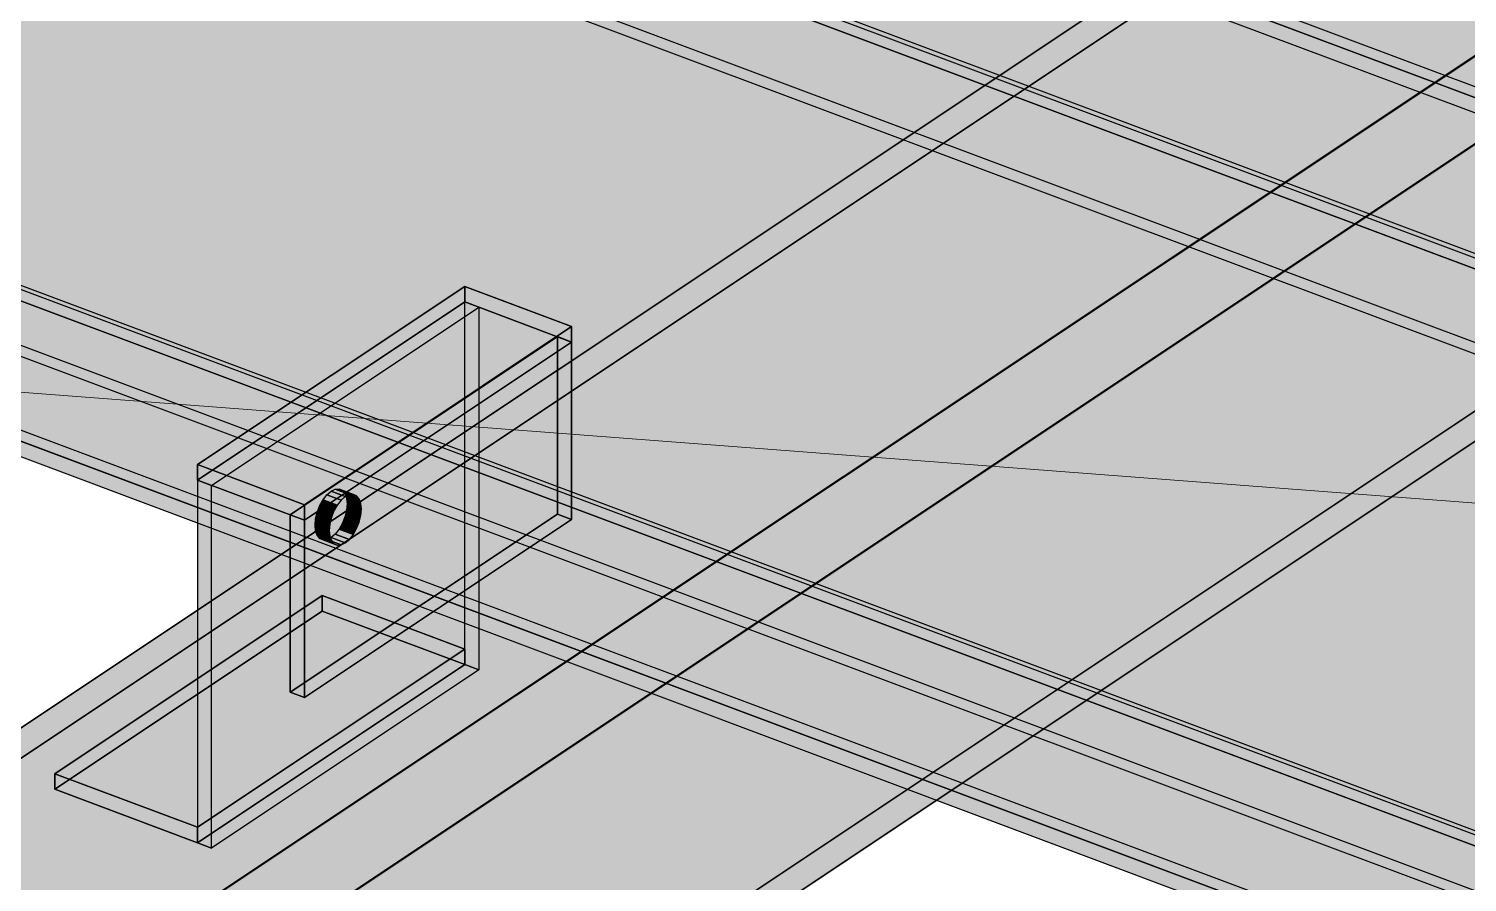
# Model space of a CAD drawing. Header units: millimetres. Extents: x 50 to 612415, y 2 to 4150.
# Drawn here: x 506663.6 to 506879.4, y 2959.5 to 3087.6 of the extents above; entities that cross this region are included whole.
import ezdxf

# ---------------------------------------------------------------- set-up
doc = ezdxf.new("R2010")
doc.units = ezdxf.units.MM
for name, color, linetype, lineweight in [('DIM', 7, 'Continuous', 13), ('HATCH', 8, 'Continuous', 9), ('OUTLINE', 7, 'Continuous', 25)]:
    doc.layers.add(name, color=color, linetype=linetype, lineweight=lineweight)

msp = doc.modelspace()

# ---------------------------------------------------------------- hatches: boundary and pattern name
at = {"layer": 'HATCH', "true_color": 0x617c87}
for points in [[(506155.161, 3349.271), (508203.162, 2581.27), (508180.708, 2566.301), (506132.707, 3334.302)], [(506156.764, 3350.34), (508204.765, 2582.34), (508203.162, 2581.27), (506155.161, 3349.271)], [(508203.162, 2578.955), (506155.161, 3346.956), (506132.707, 3331.987), (508180.708, 2563.986)], [(506134.311, 3333.056), (508182.312, 2565.055), (508180.708, 2563.986), (506132.707, 3331.987)], [(508196.656, 2546.944), (506119.966, 3325.703), (506118.362, 3324.634), (508195.052, 2545.875)], [(506234.497, 3209.559), (508123.825, 2501.062), (508101.371, 2486.092), (506212.044, 3194.59)], [(506213.647, 3208.392), (508102.975, 2499.894), (508101.371, 2498.825), (506212.044, 3207.322)], [(508125.429, 2499.816), (506236.101, 3208.314), (506234.497, 3207.244), (508123.825, 2498.747)], [(508123.825, 2498.747), (506234.497, 3207.244), (506212.044, 3192.275), (508101.371, 2483.778)], [(508102.975, 2487.162), (506213.647, 3195.659), (506212.044, 3194.59), (508101.371, 2486.092)]]:
    msp.add_hatch(color=145, dxfattribs=at).paths.add_polyline_path(points)
at = {"layer": 'HATCH', "true_color": 0x5b747f}
for points in [[(508203.162, 2581.27), (506155.161, 3349.271), (506155.161, 3336.539)], [(506155.161, 3346.956), (506155.161, 3349.271), (508203.162, 2581.27)], [(506156.764, 3337.608), (506156.764, 3350.34), (508204.765, 2582.34)], [(508203.162, 2578.955), (506155.161, 3346.956), (508203.162, 2581.27)], [(506155.161, 3336.539), (506142.736, 3328.062), (507168.469, 2925.296)], [(507170.073, 2926.365), (506144.34, 3329.131), (506156.764, 3337.608)], [(506155.161, 3336.539), (507168.469, 2925.296), (507168.833, 2928.155)], [(506155.161, 3336.539), (507168.833, 2928.155), (507169.901, 2930.546)], [(506155.161, 3336.539), (507169.901, 2930.546), (507171.601, 2932.306)], [(506155.161, 3336.539), (507171.601, 2932.306), (507173.815, 2933.315)], [(506155.161, 3336.539), (507173.815, 2933.315), (507176.394, 2933.505)], [(506155.161, 3336.539), (507176.394, 2933.505), (507179.161, 2932.861)], [(508203.162, 2581.27), (506155.161, 3336.539), (507179.161, 2932.861)], [(507170.437, 2929.225), (507170.073, 2926.365), (506156.764, 3337.608)], [(507171.505, 2931.616), (507170.437, 2929.225), (506156.764, 3337.608)], [(507173.204, 2933.376), (507171.505, 2931.616), (506156.764, 3337.608)], [(507175.419, 2934.385), (507173.204, 2933.376), (506156.764, 3337.608)], [(507177.998, 2934.574), (507175.419, 2934.385), (506156.764, 3337.608)], [(507180.765, 2933.931), (507177.998, 2934.574), (506156.764, 3337.608)], [(507180.765, 2933.931), (506156.764, 3337.608), (508204.765, 2582.34)], [(508180.708, 2566.301), (506132.707, 3334.302), (506132.707, 3331.987)], [(508180.708, 2557.041), (506132.707, 3331.987), (506132.707, 3325.042)], [(508180.708, 2557.041), (508180.708, 2563.986), (506132.707, 3331.987)], [(508180.708, 2566.301), (506132.707, 3331.987), (508180.708, 2563.986)], [(506134.311, 3326.111), (506134.311, 3333.056), (508182.312, 2558.111)], [(506134.311, 3333.056), (508182.312, 2565.055), (508182.312, 2558.111)], [(506966.919, 2998.265), (506539.228, 3158.65), (506144.34, 3329.131)], [(506966.919, 2998.265), (506144.34, 3329.131), (507173.204, 2917.006)], [(506144.34, 3329.131), (507171.505, 2920.041), (507173.204, 2917.006)], [(506144.34, 3329.131), (507170.437, 2923.233), (507171.505, 2920.041)], [(506144.34, 3329.131), (507170.073, 2926.365), (507170.437, 2923.233)], [(506142.736, 3328.062), (506537.624, 3157.58), (506965.315, 2997.196)], [(507171.601, 2915.937), (506142.736, 3328.062), (506965.315, 2997.196)], [(507171.601, 2915.937), (507169.901, 2918.972), (506142.736, 3328.062)], [(507169.901, 2918.972), (507168.833, 2922.164), (506142.736, 3328.062)], [(507168.833, 2922.164), (507168.469, 2925.296), (506142.736, 3328.062)], [(508196.656, 2546.944), (506119.966, 3325.703), (506134.311, 3322.639)], [(508180.708, 2557.041), (506132.707, 3325.042), (506132.707, 3321.569)], [(506134.311, 3322.639), (506134.311, 3326.111), (508182.312, 2558.111)], [(506132.707, 3321.569), (506118.362, 3324.634), (508195.052, 2545.875)], [(508182.312, 2558.111), (508182.312, 2554.638), (506134.311, 3322.639)], [(508182.312, 2554.638), (508196.656, 2546.944), (506134.311, 3322.639)], [(506132.707, 3321.569), (508180.708, 2553.569), (508180.708, 2557.041)], [(506132.707, 3321.569), (508195.052, 2545.875), (508180.708, 2553.569)], [(506234.497, 3225.764), (506234.497, 3207.244), (508123.825, 2498.747)], [(506537.624, 3122.162), (506234.497, 3225.764), (508123.825, 2517.266)], [(506234.497, 3225.764), (508123.825, 2498.747), (508123.825, 2517.266)], [(508125.429, 2499.816), (506236.101, 3208.314), (506236.101, 3226.833)], [(508125.429, 2518.336), (506236.101, 3226.833), (506539.228, 3123.231)], [(508125.429, 2518.336), (508125.429, 2499.816), (506236.101, 3226.833)], [(506213.647, 3208.392), (508102.975, 2499.894), (506213.647, 3196.933)], [(506234.497, 3207.244), (506234.497, 3209.559), (508123.825, 2501.062)], [(506212.044, 3195.863), (508101.371, 2498.825), (506212.044, 3207.322)], [(508123.825, 2498.747), (506234.497, 3207.244), (508123.825, 2501.062)], [(506212.044, 3195.863), (506212.044, 3194.59), (508101.371, 2486.092)], [(506212.044, 3195.863), (508101.371, 2486.092), (508101.371, 2487.366)], [(506212.044, 3195.863), (508101.371, 2487.366), (508101.371, 2498.825)], [(508102.975, 2487.162), (506213.647, 3195.659), (506213.647, 3196.933)], [(508102.975, 2488.435), (508102.975, 2487.162), (506213.647, 3196.933)], [(508102.975, 2499.894), (508102.975, 2488.435), (506213.647, 3196.933)], [(508101.371, 2486.092), (506212.044, 3194.59), (506212.044, 3192.275)], [(508101.371, 2486.092), (506212.044, 3192.275), (508101.371, 2483.778)], [(506966.919, 2998.265), (506540.141, 3158.177), (506539.228, 3158.65)], [(506537.624, 3157.58), (506538.537, 3157.108), (506965.315, 2997.196)], [(506538.537, 3157.108), (506539.388, 3156.407), (506965.315, 2997.196)], [(506539.388, 3156.407), (506540.119, 3155.526), (506965.315, 2997.196)], [(506966.919, 2998.265), (506540.992, 3157.476), (506540.141, 3158.177)], [(506966.919, 2998.265), (506541.723, 3156.595), (506540.992, 3157.476)], [(506966.919, 2998.265), (506542.283, 3155.594), (506541.723, 3156.595)], [(506540.119, 3155.526), (506540.68, 3154.525), (506965.315, 2997.196)], [(506540.68, 3154.525), (506541.032, 3153.471), (506965.315, 2997.196)], [(506966.919, 2998.265), (506542.636, 3154.541), (506542.283, 3155.594)], [(506963.391, 2995.769), (506542.756, 3153.507), (506542.636, 3154.541)], [(506963.511, 2996.712), (506963.391, 2995.769), (506542.636, 3154.541)], [(506963.863, 2997.501), (506963.511, 2996.712), (506542.636, 3154.541)], [(506964.424, 2998.082), (506963.863, 2997.501), (506542.636, 3154.541)], [(506965.155, 2998.415), (506964.424, 2998.082), (506542.636, 3154.541)], [(506966.006, 2998.478), (506965.155, 2998.415), (506542.636, 3154.541)], [(506966.919, 2998.265), (506966.006, 2998.478), (506542.636, 3154.541)], [(506541.032, 3153.471), (506541.152, 3152.438), (506961.787, 2994.7)], [(506541.032, 3153.471), (506961.787, 2994.7), (506961.907, 2995.643)], [(506541.032, 3153.471), (506961.907, 2995.643), (506962.26, 2996.432)], [(506541.032, 3153.471), (506962.26, 2996.432), (506962.82, 2997.013)], [(506541.032, 3153.471), (506962.82, 2997.013), (506963.551, 2997.346)], [(506541.032, 3153.471), (506963.551, 2997.346), (506964.402, 2997.408)], [(506541.032, 3153.471), (506964.402, 2997.408), (506965.315, 2997.196)], [(506961.907, 2993.666), (506541.152, 3152.438), (506541.032, 3151.494)], [(506961.907, 2993.666), (506961.787, 2994.7), (506541.152, 3152.438)], [(506542.283, 3151.774), (506542.636, 3152.563), (506963.511, 2994.735)], [(506542.636, 3152.563), (506542.756, 3153.507), (506963.511, 2994.735)], [(506542.756, 3153.507), (506963.391, 2995.769), (506963.511, 2994.735)], [(506537.624, 3149.941), (506541.032, 3125.692), (506965.315, 2969.417)], [(506961.907, 2993.666), (506538.537, 3149.729), (506537.624, 3149.941)], [(506965.315, 2989.557), (506537.624, 3149.941), (506965.315, 2969.417)], [(506962.82, 2991.611), (506962.26, 2992.612), (506537.624, 3149.941)], [(506963.551, 2990.73), (506962.82, 2991.611), (506537.624, 3149.941)], [(506962.26, 2992.612), (506961.907, 2993.666), (506537.624, 3149.941)], [(506964.402, 2990.029), (506963.551, 2990.73), (506537.624, 3149.941)], [(506965.315, 2989.557), (506964.402, 2990.029), (506537.624, 3149.941)], [(506966.919, 2970.486), (506542.636, 3126.761), (506539.228, 3151.01)], [(506539.228, 3151.01), (506540.141, 3150.798), (506963.511, 2994.735)], [(506966.919, 2970.486), (506539.228, 3151.01), (506966.919, 2990.626)], [(506539.228, 3151.01), (506963.863, 2993.682), (506964.424, 2992.68)], [(506539.228, 3151.01), (506964.424, 2992.68), (506965.155, 2991.799)], [(506539.228, 3151.01), (506963.511, 2994.735), (506963.863, 2993.682)], [(506539.228, 3151.01), (506965.155, 2991.799), (506966.006, 2991.099)], [(506539.228, 3151.01), (506966.006, 2991.099), (506966.919, 2990.626)], [(506961.907, 2993.666), (506540.119, 3150.124), (506539.388, 3149.791)], [(506961.907, 2993.666), (506540.68, 3150.705), (506540.119, 3150.124)], [(506540.141, 3150.798), (506540.992, 3150.86), (506963.511, 2994.735)], [(506961.907, 2993.666), (506541.032, 3151.494), (506540.68, 3150.705)], [(506540.992, 3150.86), (506541.723, 3151.193), (506963.511, 2994.735)], [(506541.723, 3151.193), (506542.283, 3151.774), (506963.511, 2994.735)], [(506961.907, 2993.666), (506539.388, 3149.791), (506538.537, 3149.729)], [(506963.391, 2967.989), (506542.756, 3125.727), (506542.636, 3126.761)], [(506963.511, 2968.933), (506963.391, 2967.989), (506542.636, 3126.761)], [(506963.863, 2969.722), (506963.511, 2968.933), (506542.636, 3126.761)], [(506964.424, 2970.303), (506963.863, 2969.722), (506542.636, 3126.761)], [(506965.155, 2970.636), (506964.424, 2970.303), (506542.636, 3126.761)], [(506966.006, 2970.698), (506965.155, 2970.636), (506542.636, 3126.761)], [(506966.919, 2970.486), (506966.006, 2970.698), (506542.636, 3126.761)], [(506541.032, 3125.692), (506541.152, 3124.658), (506961.787, 2966.92)], [(506541.032, 3125.692), (506961.787, 2966.92), (506961.907, 2967.864)], [(506541.032, 3125.692), (506961.907, 2967.864), (506962.26, 2968.653)], [(506541.032, 3125.692), (506962.26, 2968.653), (506962.82, 2969.234)], [(506541.032, 3125.692), (506962.82, 2969.234), (506963.551, 2969.567)], [(506541.032, 3125.692), (506963.551, 2969.567), (506964.402, 2969.629)], [(506541.032, 3125.692), (506964.402, 2969.629), (506965.315, 2969.417)], [(506961.907, 2965.887), (506541.152, 3124.658), (506541.032, 3123.715)], [(506961.907, 2965.887), (506961.787, 2966.92), (506541.152, 3124.658)], [(506542.283, 3123.995), (506542.636, 3124.784), (506963.511, 2966.956)], [(506542.636, 3124.784), (506542.756, 3125.727), (506963.511, 2966.956)], [(506542.756, 3125.727), (506963.391, 2967.989), (506963.511, 2966.956)], [(506961.907, 2965.887), (506538.537, 3121.949), (506537.624, 3122.162)], [(506962.82, 2963.832), (506962.26, 2964.833), (506537.624, 3122.162)], [(506963.551, 2962.951), (506962.82, 2963.832), (506537.624, 3122.162)], [(506962.26, 2964.833), (506961.907, 2965.887), (506537.624, 3122.162)], [(506964.402, 2962.25), (506963.551, 2962.951), (506537.624, 3122.162)], [(506965.315, 2961.777), (506964.402, 2962.25), (506537.624, 3122.162)], [(506965.315, 2961.777), (506537.624, 3122.162), (508123.825, 2517.266)], [(506961.907, 2965.887), (506539.388, 3122.012), (506538.537, 3121.949)], [(506539.228, 3123.231), (506540.141, 3123.019), (506963.511, 2966.956)], [(506539.228, 3123.231), (506963.863, 2965.902), (506964.424, 2964.901)], [(506539.228, 3123.231), (506964.424, 2964.901), (506965.155, 2964.02)], [(506539.228, 3123.231), (506963.511, 2966.956), (506963.863, 2965.902)], [(506539.228, 3123.231), (506965.155, 2964.02), (506966.006, 2963.319)], [(506539.228, 3123.231), (506966.006, 2963.319), (506966.919, 2962.847)], [(508125.429, 2518.336), (506539.228, 3123.231), (506966.919, 2962.847)], [(506961.907, 2965.887), (506540.119, 3122.345), (506539.388, 3122.012)], [(506961.907, 2965.887), (506540.68, 3122.926), (506540.119, 3122.345)], [(506540.141, 3123.019), (506540.992, 3123.081), (506963.511, 2966.956)], [(506961.907, 2965.887), (506541.032, 3123.715), (506540.68, 3122.926)], [(506540.992, 3123.081), (506541.723, 3123.414), (506963.511, 2966.956)], [(506541.723, 3123.414), (506542.283, 3123.995), (506963.511, 2966.956)]]:
    msp.add_hatch(color=147, dxfattribs=at).paths.add_polyline_path(points)
at = {"layer": 'HATCH', "true_color": 0x46848e}
for points in [[(506520.516, 2830.237), (506520.516, 2888.11), (506899.023, 3140.448), (506899.023, 3082.575)], [(506522.655, 2884.994), (506522.655, 2831.75), (506901.162, 3084.088), (506901.162, 3137.332)], [(506563.285, 2872.072), (506563.285, 2814.198), (506941.792, 3066.536), (506941.792, 3124.41)], [(506561.147, 2817.315), (506561.147, 2870.559), (506939.654, 3122.897), (506939.654, 3069.653)], [(506688.92, 3019.881), (506729.016, 3046.612), (506729.016, 3048.927), (506688.92, 3022.196)], [(506688.92, 2965.48), (506729.016, 2992.21), (506729.016, 3046.612)], [(506688.92, 2965.48), (506729.016, 3046.612), (506710.669, 3013.405)], [(506729.016, 3046.612), (506688.92, 3019.881), (506710.171, 3018.536)], [(506729.016, 3046.612), (506710.171, 3018.536), (506710.669, 3018.316)], [(506729.016, 3046.612), (506711.051, 3014.379), (506710.669, 3013.405)], [(506729.016, 3046.612), (506710.669, 3018.316), (506711.051, 3017.852)], [(506729.016, 3046.612), (506711.292, 3015.377), (506711.051, 3014.379)], [(506729.016, 3046.612), (506711.051, 3017.852), (506711.292, 3017.175)], [(506729.016, 3046.612), (506711.373, 3016.331), (506711.292, 3015.377)], [(506729.016, 3046.612), (506711.292, 3017.175), (506711.373, 3016.331)], [(506731.154, 3045.81), (506731.154, 2991.408), (506691.058, 2964.678)], [(506712.807, 3012.604), (506731.154, 3045.81), (506691.058, 2964.678)], [(506712.309, 3017.734), (506691.058, 3019.079), (506731.154, 3045.81)], [(506712.807, 3017.514), (506712.309, 3017.734), (506731.154, 3045.81)], [(506712.807, 3012.604), (506713.19, 3013.578), (506731.154, 3045.81)], [(506713.19, 3017.05), (506712.807, 3017.514), (506731.154, 3045.81)], [(506713.19, 3013.578), (506713.43, 3014.575), (506731.154, 3045.81)], [(506713.43, 3016.373), (506713.19, 3017.05), (506731.154, 3045.81)], [(506713.43, 3014.575), (506713.512, 3015.529), (506731.154, 3045.81)], [(506713.512, 3015.529), (506713.43, 3016.373), (506731.154, 3045.81)], [(506745.054, 3040.597), (506704.958, 3013.867), (506704.958, 3016.181), (506745.054, 3042.912)], [(506702.82, 2988.047), (506742.916, 3014.777), (506742.916, 3041.399), (506702.82, 3014.668)], [(506745.054, 3013.975), (506704.958, 2987.245), (506704.958, 3013.867), (506745.054, 3040.597)], [(506688.92, 3019.881), (506709.59, 3018.496), (506710.171, 3018.536)], [(506688.92, 3019.881), (506708.968, 3018.199), (506709.59, 3018.496)], [(506688.92, 3019.881), (506708.345, 3017.666), (506708.968, 3018.199)], [(506688.92, 3019.881), (506707.765, 3016.932), (506708.345, 3017.666)], [(506688.92, 3019.881), (506688.92, 2965.48), (506706.884, 3015.074)], [(506688.92, 3019.881), (506707.267, 3016.048), (506707.765, 3016.932)], [(506688.92, 3019.881), (506706.884, 3015.074), (506707.267, 3016.048)], [(506712.309, 3017.734), (506711.729, 3017.694), (506691.058, 3019.079)], [(506711.729, 3017.694), (506711.106, 3017.397), (506691.058, 3019.079)], [(506711.106, 3017.397), (506710.484, 3016.864), (506691.058, 3019.079)], [(506710.484, 3016.864), (506709.903, 3016.13), (506691.058, 3019.079)], [(506709.023, 3014.272), (506691.058, 2964.678), (506691.058, 3019.079)], [(506709.903, 3016.13), (506709.405, 3015.246), (506691.058, 3019.079)], [(506709.405, 3015.246), (506709.023, 3014.272), (506691.058, 3019.079)], [(506713.512, 3015.529), (506713.43, 3016.373), (506711.292, 3017.175), (506711.373, 3016.331)], [(506688.92, 2965.48), (506706.644, 3014.076), (506706.884, 3015.074)], [(506688.92, 2965.48), (506706.562, 3013.123), (506706.644, 3014.076)], [(506709.023, 3014.272), (506708.782, 3013.274), (506691.058, 2964.678)], [(506688.92, 2965.48), (506710.669, 3013.405), (506710.171, 3012.521)], [(506706.644, 3012.279), (506706.562, 3013.123), (506688.92, 2965.48)], [(506688.92, 2965.48), (506710.171, 3012.521), (506709.59, 3011.788)], [(506706.884, 3011.602), (506706.644, 3012.279), (506688.92, 2965.48)], [(506708.782, 3013.274), (506708.7, 3012.321), (506691.058, 2964.678)], [(506712.309, 3011.719), (506712.807, 3012.604), (506691.058, 2964.678)], [(506691.058, 2964.678), (506708.7, 3012.321), (506708.782, 3011.477)], [(506708.7, 3012.321), (506708.782, 3011.477), (506706.644, 3012.279), (506706.562, 3013.123)], [(506688.92, 2965.48), (506709.59, 3011.788), (506708.968, 3011.254)], [(506707.267, 3011.137), (506706.884, 3011.602), (506688.92, 2965.48)], [(506688.92, 2965.48), (506708.968, 3011.254), (506708.345, 3010.957)], [(506688.92, 2965.48), (506707.765, 3010.918), (506707.267, 3011.137)], [(506688.92, 2965.48), (506708.345, 3010.957), (506707.765, 3010.918)], [(506711.729, 3010.986), (506712.309, 3011.719), (506691.058, 2964.678)], [(506691.058, 2964.678), (506708.782, 3011.477), (506709.023, 3010.8)], [(506711.106, 3010.452), (506711.729, 3010.986), (506691.058, 2964.678)], [(506691.058, 2964.678), (506709.023, 3010.8), (506709.405, 3010.335)], [(506710.484, 3010.156), (506711.106, 3010.452), (506691.058, 2964.678)], [(506709.405, 3010.335), (506709.903, 3010.116), (506691.058, 2964.678)], [(506709.903, 3010.116), (506710.484, 3010.156), (506691.058, 2964.678)], [(506667.535, 2973.499), (506707.631, 3000.23), (506707.631, 3002.545), (506667.535, 2975.814)], [(506729.016, 2992.21), (506688.92, 2965.48), (506688.92, 2967.795), (506729.016, 2994.525)]]:
    msp.add_hatch(color=145, dxfattribs=at).paths.add_polyline_path(points)
at = {"layer": 'HATCH', "true_color": 0x468f99}
for points in [[(506520.516, 2888.11), (506563.285, 2872.072), (506941.792, 3124.41), (506899.023, 3140.448)], [(506561.147, 2870.559), (506522.655, 2884.994), (506901.162, 3137.332), (506939.654, 3122.897)], [(506522.655, 2831.75), (506561.147, 2817.315), (506939.654, 3069.653), (506901.162, 3084.088)], [(506563.285, 2814.198), (506520.516, 2830.237), (506899.023, 3082.575), (506941.792, 3066.536)], [(506745.054, 3042.912), (506688.92, 3022.196), (506729.016, 3048.927)], [(506729.016, 3046.612), (506688.92, 3019.881), (506745.054, 3040.597)], [(506691.058, 3019.079), (506731.154, 3045.81), (506729.016, 3046.612), (506688.92, 3019.881)], [(506745.054, 3042.912), (506704.958, 3016.181), (506688.92, 3022.196)], [(506688.92, 3019.881), (506704.958, 3013.867), (506745.054, 3040.597)], [(506745.054, 3040.597), (506702.82, 3014.668), (506742.916, 3041.399)], [(506745.054, 3040.597), (506704.958, 3013.867), (506702.82, 3014.668)], [(506742.916, 3014.777), (506702.82, 2988.047), (506745.054, 3013.975)], [(506702.82, 2988.047), (506704.958, 2987.245), (506745.054, 3013.975)], [(506729.016, 2994.525), (506667.535, 2975.814), (506707.631, 3002.545)], [(506707.631, 3000.23), (506667.535, 2973.499), (506729.016, 2992.21)], [(506729.016, 2994.525), (506688.92, 2967.795), (506667.535, 2975.814)], [(506667.535, 2973.499), (506688.92, 2965.48), (506729.016, 2992.21)], [(506731.154, 2991.408), (506691.058, 2964.678), (506688.92, 2965.48), (506729.016, 2992.21)]]:
    msp.add_hatch(color=135, dxfattribs=at).paths.add_polyline_path(points)
at = {"layer": 'HATCH', "true_color": 0x468690}
for points in [[(506729.016, 3046.612), (506745.054, 3040.597), (506745.054, 3042.912), (506729.016, 3048.927)], [(506731.154, 3045.81), (506731.154, 2991.408), (506729.016, 2992.21), (506729.016, 3046.612)], [(506742.916, 3014.777), (506745.054, 3013.975), (506745.054, 3040.597), (506742.916, 3041.399)], [(506704.958, 3013.867), (506688.92, 3019.881), (506688.92, 3022.196), (506704.958, 3016.181)], [(506691.058, 2964.678), (506691.058, 3019.079), (506688.92, 3019.881), (506688.92, 2965.48)], [(506704.958, 2987.245), (506702.82, 2988.047), (506702.82, 3014.668), (506704.958, 3013.867)], [(506707.631, 3000.23), (506729.016, 2992.21), (506729.016, 2994.525), (506707.631, 3002.545)], [(506688.92, 2965.48), (506667.535, 2973.499), (506667.535, 2975.814), (506688.92, 2967.795)]]:
    msp.add_hatch(color=145, dxfattribs=at).paths.add_polyline_path(points)
at = {"layer": 'HATCH', "true_color": 0x468e98}
for points in [[(506711.729, 3017.694), (506711.106, 3017.397), (506708.968, 3018.199), (506709.59, 3018.496)], [(506710.484, 3010.156), (506711.106, 3010.452), (506708.968, 3011.254), (506708.345, 3010.957)]]:
    msp.add_hatch(color=145, dxfattribs=at).paths.add_polyline_path(points)
at = {"layer": 'HATCH', "true_color": 0x468b95}
for points in [[(506712.309, 3017.734), (506711.729, 3017.694), (506709.59, 3018.496), (506710.171, 3018.536)], [(506709.903, 3010.116), (506710.484, 3010.156), (506708.345, 3010.957), (506707.765, 3010.918)]]:
    msp.add_hatch(color=145, dxfattribs=at).paths.add_polyline_path(points)
at = {"layer": 'HATCH', "true_color": 0x468791}
for points in [[(506712.807, 3017.514), (506712.309, 3017.734), (506710.171, 3018.536), (506710.669, 3018.316)], [(506709.405, 3010.335), (506709.903, 3010.116), (506707.765, 3010.918), (506707.267, 3011.137)]]:
    msp.add_hatch(color=145, dxfattribs=at).paths.add_polyline_path(points)
at = {"layer": 'HATCH', "true_color": 0x46909a}
for points in [[(506709.903, 3016.13), (506709.405, 3015.246), (506707.267, 3016.048), (506707.765, 3016.932)], [(506712.309, 3011.719), (506712.807, 3012.604), (506710.669, 3013.405), (506710.171, 3012.521)]]:
    msp.add_hatch(color=135, dxfattribs=at).paths.add_polyline_path(points)
at = {"layer": 'HATCH', "true_color": 0x46909b}
for points in [[(506710.484, 3016.864), (506709.903, 3016.13), (506707.765, 3016.932), (506708.345, 3017.666)], [(506711.729, 3010.986), (506712.309, 3011.719), (506710.171, 3012.521), (506709.59, 3011.788)]]:
    msp.add_hatch(color=135, dxfattribs=at).paths.add_polyline_path(points)
at = {"layer": 'HATCH', "true_color": 0x468f9a}
for points in [[(506711.106, 3017.397), (506710.484, 3016.864), (506708.345, 3017.666), (506708.968, 3018.199)], [(506711.106, 3010.452), (506711.729, 3010.986), (506709.59, 3011.788), (506708.968, 3011.254)]]:
    msp.add_hatch(color=135, dxfattribs=at).paths.add_polyline_path(points)
at = {"layer": 'HATCH', "true_color": 0x46838c}
for points in [[(506713.19, 3017.05), (506712.807, 3017.514), (506710.669, 3018.316), (506711.051, 3017.852)], [(506709.023, 3010.8), (506709.405, 3010.335), (506707.267, 3011.137), (506706.884, 3011.602)]]:
    msp.add_hatch(color=145, dxfattribs=at).paths.add_polyline_path(points)
at = {"layer": 'HATCH', "true_color": 0x468089}
for points in [[(506713.43, 3016.373), (506713.19, 3017.05), (506711.051, 3017.852), (506711.292, 3017.175)], [(506708.782, 3011.477), (506709.023, 3010.8), (506706.884, 3011.602), (506706.644, 3012.279)]]:
    msp.add_hatch(color=137, dxfattribs=at).paths.add_polyline_path(points)
at = {"layer": 'HATCH', "true_color": 0x468892}
for points in [[(506713.43, 3014.575), (506713.512, 3015.529), (506711.373, 3016.331), (506711.292, 3015.377)], [(506708.782, 3013.274), (506708.7, 3012.321), (506706.562, 3013.123), (506706.644, 3014.076)]]:
    msp.add_hatch(color=145, dxfattribs=at).paths.add_polyline_path(points)
at = {"layer": 'HATCH', "true_color": 0x468c96}
for points in [[(506709.023, 3014.272), (506708.782, 3013.274), (506706.644, 3014.076), (506706.884, 3015.074)], [(506713.19, 3013.578), (506713.43, 3014.575), (506711.292, 3015.377), (506711.051, 3014.379)]]:
    msp.add_hatch(color=145, dxfattribs=at).paths.add_polyline_path(points)
at = {"layer": 'HATCH', "true_color": 0x468e99}
for points in [[(506709.405, 3015.246), (506709.023, 3014.272), (506706.884, 3015.074), (506707.267, 3016.048)], [(506712.807, 3012.604), (506713.19, 3013.578), (506711.051, 3014.379), (506710.669, 3013.405)]]:
    msp.add_hatch(color=145, dxfattribs=at).paths.add_polyline_path(points)

# ---------------------------------------------------------------- linework, layer by layer
at = {"layer": 'DIM'}
msp.add_lwpolyline([(506233.856, 3065.741), (508800, 2870), (508900, 2870)], dxfattribs=at)
at = {"layer": 'OUTLINE', "color": 139, "true_color": 0x42544a}
for p, q in [((508203.162, 2581.27), (506155.161, 3349.271)), ((506155.161, 3349.271), (508203.162, 2581.27)), ((508203.162, 2581.27), (506155.161, 3349.271)), ((506155.161, 3349.271), (508203.162, 2581.27)), ((506156.764, 3350.34), (508204.765, 2582.34)), ((506156.764, 3350.34), (508204.765, 2582.34)), ((508203.162, 2578.955), (506155.161, 3346.956)), ((508203.162, 2578.955), (506155.161, 3346.956)), ((508180.708, 2566.301), (506132.707, 3334.302)), ((508180.708, 2566.301), (506132.707, 3334.302)), ((506132.707, 3331.987), (508180.708, 2563.986)), ((508180.708, 2563.986), (506132.707, 3331.987)), ((508180.708, 2563.986), (506132.707, 3331.987)), ((506132.707, 3331.987), (508180.708, 2563.986)), ((506134.311, 3333.056), (508182.312, 2565.055)), ((506134.311, 3333.056), (508182.312, 2565.055)), ((508196.656, 2546.944), (506119.966, 3325.703)), ((508196.656, 2546.944), (506119.966, 3325.703)), ((506118.362, 3324.634), (508195.052, 2545.875)), ((506118.362, 3324.634), (508195.052, 2545.875)), ((506213.647, 3208.392), (508102.975, 2499.894)), ((506213.647, 3208.392), (508102.975, 2499.894)), ((506234.497, 3209.559), (508123.825, 2501.062)), ((506234.497, 3209.559), (508123.825, 2501.062)), ((508125.429, 2499.816), (506236.101, 3208.314)), ((508125.429, 2499.816), (506236.101, 3208.314)), ((508101.371, 2498.825), (506212.044, 3207.322)), ((508101.371, 2498.825), (506212.044, 3207.322)), ((506234.497, 3207.244), (508123.825, 2498.747)), ((506234.497, 3207.244), (508123.825, 2498.747)), ((508123.825, 2498.747), (506234.497, 3207.244)), ((508123.825, 2498.747), (506234.497, 3207.244)), ((508102.975, 2487.162), (506213.647, 3195.659)), ((508102.975, 2487.162), (506213.647, 3195.659)), ((508101.371, 2486.092), (506212.044, 3194.59)), ((506212.044, 3194.59), (508101.371, 2486.092)), ((508101.371, 2486.092), (506212.044, 3194.59)), ((506212.044, 3194.59), (508101.371, 2486.092)), ((506212.044, 3192.275), (508101.371, 2483.778)), ((506212.044, 3192.275), (508101.371, 2483.778)), ((506520.516, 2888.11), (506899.023, 3140.448)), ((506899.023, 3140.448), (506520.516, 2888.11)), ((506901.162, 3137.332), (506522.655, 2884.994)), ((506522.655, 2884.994), (506901.162, 3137.332)), ((506941.792, 3124.41), (506563.285, 2872.072)), ((506563.285, 2872.072), (506941.792, 3124.41)), ((506561.147, 2870.559), (506939.654, 3122.897)), ((506939.654, 3122.897), (506561.147, 2870.559)), ((506901.162, 3084.088), (506522.655, 2831.75)), ((506522.655, 2831.75), (506901.162, 3084.088)), ((506520.516, 2830.237), (506899.023, 3082.575)), ((506899.023, 3082.575), (506520.516, 2830.237)), ((506561.147, 2817.315), (506939.654, 3069.653)), ((506939.654, 3069.653), (506561.147, 2817.315)), ((506941.792, 3066.536), (506563.285, 2814.198)), ((506563.285, 2814.198), (506941.792, 3066.536)), ((506688.92, 3022.196), (506729.016, 3048.927)), ((506729.016, 3048.927), (506688.92, 3022.196)), ((506745.054, 3042.912), (506729.016, 3048.927)), ((506729.016, 3048.927), (506729.016, 3046.612)), ((506729.016, 3048.927), (506745.054, 3042.912)), ((506729.016, 3046.612), (506729.016, 3048.927)), ((506729.016, 3046.612), (506688.92, 3019.881)), ((506729.016, 3046.612), (506688.92, 3019.881)), ((506688.92, 3019.881), (506729.016, 3046.612)), ((506729.016, 3046.612), (506688.92, 3019.881)), ((506729.016, 2992.21), (506729.016, 3046.612)), ((506729.016, 3046.612), (506731.154, 3045.81)), ((506729.016, 2992.21), (506729.016, 3046.612)), ((506729.016, 3046.612), (506745.054, 3040.597)), ((506745.054, 3040.597), (506729.016, 3046.612)), ((506731.154, 3045.81), (506729.016, 3046.612)), ((506691.058, 3019.079), (506731.154, 3045.81)), ((506691.058, 3019.079), (506731.154, 3045.81)), ((506731.154, 3045.81), (506731.154, 2991.408)), ((506731.154, 3045.81), (506731.154, 2991.408)), ((506704.958, 3016.181), (506745.054, 3042.912)), ((506745.054, 3042.912), (506704.958, 3016.181)), ((506745.054, 3040.597), (506745.054, 3042.912)), ((506745.054, 3042.912), (506745.054, 3040.597)), ((506742.916, 3041.399), (506702.82, 3014.668)), ((506702.82, 3014.668), (506742.916, 3041.399)), ((506704.958, 3013.867), (506745.054, 3040.597)), ((506745.054, 3040.597), (506704.958, 3013.867)), ((506704.958, 3013.867), (506745.054, 3040.597)), ((506745.054, 3040.597), (506704.958, 3013.867)), ((506745.054, 3040.597), (506742.916, 3041.399)), ((506742.916, 3041.399), (506742.916, 3014.777)), ((506742.916, 3014.777), (506742.916, 3041.399)), ((506742.916, 3041.399), (506745.054, 3040.597)), ((506745.054, 3013.975), (506745.054, 3040.597)), ((506745.054, 3040.597), (506745.054, 3013.975)), ((506688.92, 3022.196), (506688.92, 3019.881)), ((506704.958, 3016.181), (506688.92, 3022.196)), ((506688.92, 3019.881), (506688.92, 3022.196)), ((506688.92, 3022.196), (506704.958, 3016.181)), ((506688.92, 3019.881), (506691.058, 3019.079)), ((506688.92, 3019.881), (506688.92, 2965.48)), ((506691.058, 3019.079), (506688.92, 3019.881)), ((506688.92, 3019.881), (506688.92, 2965.48)), ((506688.92, 3019.881), (506704.958, 3013.867)), ((506704.958, 3013.867), (506688.92, 3019.881)), ((506691.058, 2964.678), (506691.058, 3019.079)), ((506691.058, 2964.678), (506691.058, 3019.079)), ((506708.968, 3018.199), (506709.59, 3018.496)), ((506708.968, 3018.199), (506709.59, 3018.496)), ((506709.59, 3018.496), (506710.171, 3018.536)), ((506709.59, 3018.496), (506710.171, 3018.536)), ((506711.729, 3017.694), (506709.59, 3018.496)), ((506709.59, 3018.496), (506711.729, 3017.694)), ((506710.171, 3018.536), (506710.669, 3018.316)), ((506712.309, 3017.734), (506710.171, 3018.536)), ((506710.171, 3018.536), (506710.669, 3018.316)), ((506710.171, 3018.536), (506712.309, 3017.734)), ((506704.958, 3013.867), (506704.958, 3016.181)), ((506704.958, 3016.181), (506704.958, 3013.867)), ((506707.267, 3016.048), (506707.765, 3016.932)), ((506707.267, 3016.048), (506707.765, 3016.932)), ((506707.765, 3016.932), (506708.345, 3017.666)), ((506707.765, 3016.932), (506708.345, 3017.666)), ((506709.903, 3016.13), (506707.765, 3016.932)), ((506707.765, 3016.932), (506709.903, 3016.13)), ((506708.345, 3017.666), (506708.968, 3018.199)), ((506708.345, 3017.666), (506708.968, 3018.199)), ((506710.484, 3016.864), (506708.345, 3017.666)), ((506708.345, 3017.666), (506710.484, 3016.864)), ((506711.106, 3017.397), (506708.968, 3018.199)), ((506708.968, 3018.199), (506711.106, 3017.397)), ((506710.484, 3016.864), (506709.903, 3016.13)), ((506710.484, 3016.864), (506709.903, 3016.13)), ((506711.106, 3017.397), (506710.484, 3016.864)), ((506711.106, 3017.397), (506710.484, 3016.864)), ((506710.669, 3018.316), (506711.051, 3017.852)), ((506712.807, 3017.514), (506710.669, 3018.316)), ((506710.669, 3018.316), (506711.051, 3017.852)), ((506710.669, 3018.316), (506712.807, 3017.514)), ((506711.051, 3017.852), (506711.292, 3017.175)), ((506713.19, 3017.05), (506711.051, 3017.852)), ((506711.051, 3017.852), (506711.292, 3017.175)), ((506711.051, 3017.852), (506713.19, 3017.05)), ((506711.729, 3017.694), (506711.106, 3017.397)), ((506711.729, 3017.694), (506711.106, 3017.397)), ((506711.292, 3017.175), (506711.373, 3016.331)), ((506713.43, 3016.373), (506711.292, 3017.175)), ((506711.292, 3017.175), (506711.373, 3016.331)), ((506711.292, 3017.175), (506713.43, 3016.373)), ((506711.373, 3016.331), (506711.292, 3015.377)), ((506711.373, 3016.331), (506711.292, 3015.377)), ((506713.512, 3015.529), (506711.373, 3016.331)), ((506711.373, 3016.331), (506713.512, 3015.529)), ((506712.309, 3017.734), (506711.729, 3017.694)), ((506712.309, 3017.734), (506711.729, 3017.694)), ((506712.807, 3017.514), (506712.309, 3017.734)), ((506712.807, 3017.514), (506712.309, 3017.734)), ((506713.19, 3017.05), (506712.807, 3017.514)), ((506713.19, 3017.05), (506712.807, 3017.514)), ((506713.43, 3016.373), (506713.19, 3017.05)), ((506713.43, 3016.373), (506713.19, 3017.05)), ((506713.512, 3015.529), (506713.43, 3016.373)), ((506713.512, 3015.529), (506713.43, 3016.373)), ((506742.916, 3014.777), (506702.82, 2988.047)), ((506702.82, 2988.047), (506742.916, 3014.777)), ((506702.82, 3014.668), (506702.82, 2988.047)), ((506704.958, 3013.867), (506702.82, 3014.668)), ((506702.82, 2988.047), (506702.82, 3014.668)), ((506702.82, 3014.668), (506704.958, 3013.867)), ((506706.562, 3013.123), (506706.644, 3014.076)), ((506706.562, 3013.123), (506706.644, 3014.076)), ((506706.644, 3014.076), (506706.884, 3015.074)), ((506706.644, 3014.076), (506706.884, 3015.074)), ((506706.644, 3014.076), (506708.782, 3013.274)), ((506708.782, 3013.274), (506706.644, 3014.076)), ((506706.884, 3015.074), (506707.267, 3016.048)), ((506706.884, 3015.074), (506707.267, 3016.048)), ((506706.884, 3015.074), (506709.023, 3014.272)), ((506709.023, 3014.272), (506706.884, 3015.074)), ((506709.405, 3015.246), (506707.267, 3016.048)), ((506707.267, 3016.048), (506709.405, 3015.246)), ((506709.023, 3014.272), (506708.782, 3013.274)), ((506709.023, 3014.272), (506708.782, 3013.274)), ((506709.405, 3015.246), (506709.023, 3014.272)), ((506709.405, 3015.246), (506709.023, 3014.272)), ((506709.903, 3016.13), (506709.405, 3015.246)), ((506709.903, 3016.13), (506709.405, 3015.246)), ((506711.051, 3014.379), (506710.669, 3013.405)), ((506711.051, 3014.379), (506710.669, 3013.405)), ((506711.292, 3015.377), (506711.051, 3014.379)), ((506711.292, 3015.377), (506711.051, 3014.379)), ((506713.19, 3013.578), (506711.051, 3014.379)), ((506711.051, 3014.379), (506713.19, 3013.578)), ((506713.43, 3014.575), (506711.292, 3015.377)), ((506711.292, 3015.377), (506713.43, 3014.575)), ((506713.19, 3013.578), (506713.43, 3014.575)), ((506713.19, 3013.578), (506713.43, 3014.575)), ((506713.43, 3014.575), (506713.512, 3015.529)), ((506713.43, 3014.575), (506713.512, 3015.529)), ((506742.916, 3014.777), (506745.054, 3013.975)), ((506745.054, 3013.975), (506742.916, 3014.777)), ((506704.958, 2987.245), (506745.054, 3013.975)), ((506745.054, 3013.975), (506704.958, 2987.245)), ((506704.958, 2987.245), (506704.958, 3013.867)), ((506704.958, 3013.867), (506704.958, 2987.245)), ((506706.644, 3012.279), (506706.562, 3013.123)), ((506706.644, 3012.279), (506706.562, 3013.123)), ((506706.562, 3013.123), (506708.7, 3012.321)), ((506708.7, 3012.321), (506706.562, 3013.123)), ((506706.884, 3011.602), (506706.644, 3012.279)), ((506706.884, 3011.602), (506706.644, 3012.279)), ((506706.644, 3012.279), (506708.782, 3011.477)), ((506708.782, 3011.477), (506706.644, 3012.279)), ((506708.782, 3013.274), (506708.7, 3012.321)), ((506708.782, 3013.274), (506708.7, 3012.321)), ((506708.7, 3012.321), (506708.782, 3011.477)), ((506708.7, 3012.321), (506708.782, 3011.477)), ((506710.171, 3012.521), (506709.59, 3011.788)), ((506710.171, 3012.521), (506709.59, 3011.788)), ((506710.669, 3013.405), (506710.171, 3012.521)), ((506710.669, 3013.405), (506710.171, 3012.521)), ((506710.171, 3012.521), (506712.309, 3011.719)), ((506712.309, 3011.719), (506710.171, 3012.521)), ((506710.669, 3013.405), (506712.807, 3012.604)), ((506712.807, 3012.604), (506710.669, 3013.405)), ((506712.309, 3011.719), (506712.807, 3012.604)), ((506712.309, 3011.719), (506712.807, 3012.604)), ((506712.807, 3012.604), (506713.19, 3013.578)), ((506712.807, 3012.604), (506713.19, 3013.578)), ((506707.267, 3011.137), (506706.884, 3011.602)), ((506707.267, 3011.137), (506706.884, 3011.602)), ((506706.884, 3011.602), (506709.023, 3010.8)), ((506709.023, 3010.8), (506706.884, 3011.602)), ((506707.765, 3010.918), (506707.267, 3011.137)), ((506707.267, 3011.137), (506709.405, 3010.335)), ((506707.765, 3010.918), (506707.267, 3011.137)), ((506709.405, 3010.335), (506707.267, 3011.137)), ((506708.345, 3010.957), (506707.765, 3010.918)), ((506708.345, 3010.957), (506707.765, 3010.918)), ((506707.765, 3010.918), (506709.903, 3010.116)), ((506709.903, 3010.116), (506707.765, 3010.918)), ((506708.968, 3011.254), (506708.345, 3010.957)), ((506708.968, 3011.254), (506708.345, 3010.957)), ((506708.345, 3010.957), (506710.484, 3010.156)), ((506710.484, 3010.156), (506708.345, 3010.957)), ((506708.782, 3011.477), (506709.023, 3010.8)), ((506708.782, 3011.477), (506709.023, 3010.8)), ((506709.59, 3011.788), (506708.968, 3011.254)), ((506709.59, 3011.788), (506708.968, 3011.254)), ((506708.968, 3011.254), (506711.106, 3010.452)), ((506711.106, 3010.452), (506708.968, 3011.254)), ((506709.023, 3010.8), (506709.405, 3010.335)), ((506709.023, 3010.8), (506709.405, 3010.335)), ((506709.405, 3010.335), (506709.903, 3010.116)), ((506709.405, 3010.335), (506709.903, 3010.116)), ((506709.59, 3011.788), (506711.729, 3010.986)), ((506711.729, 3010.986), (506709.59, 3011.788)), ((506709.903, 3010.116), (506710.484, 3010.156)), ((506709.903, 3010.116), (506710.484, 3010.156)), ((506710.484, 3010.156), (506711.106, 3010.452)), ((506710.484, 3010.156), (506711.106, 3010.452)), ((506711.106, 3010.452), (506711.729, 3010.986)), ((506711.106, 3010.452), (506711.729, 3010.986)), ((506711.729, 3010.986), (506712.309, 3011.719)), ((506711.729, 3010.986), (506712.309, 3011.719)), ((506667.535, 2975.814), (506707.631, 3002.545)), ((506707.631, 3002.545), (506667.535, 2975.814)), ((506729.016, 2994.525), (506707.631, 3002.545)), ((506707.631, 3002.545), (506707.631, 3000.23)), ((506707.631, 3002.545), (506729.016, 2994.525)), ((506707.631, 3000.23), (506707.631, 3002.545)), ((506707.631, 3000.23), (506667.535, 2973.499)), ((506667.535, 2973.499), (506707.631, 3000.23)), ((506707.631, 3000.23), (506729.016, 2992.21)), ((506729.016, 2992.21), (506707.631, 3000.23)), ((506688.92, 2967.795), (506729.016, 2994.525)), ((506729.016, 2994.525), (506688.92, 2967.795)), ((506729.016, 2992.21), (506729.016, 2994.525)), ((506729.016, 2994.525), (506729.016, 2992.21)), ((506729.016, 2992.21), (506688.92, 2965.48)), ((506688.92, 2965.48), (506729.016, 2992.21)), ((506688.92, 2965.48), (506729.016, 2992.21)), ((506688.92, 2965.48), (506729.016, 2992.21)), ((506731.154, 2991.408), (506691.058, 2964.678)), ((506731.154, 2991.408), (506691.058, 2964.678)), ((506731.154, 2991.408), (506729.016, 2992.21)), ((506729.016, 2992.21), (506731.154, 2991.408)), ((506702.82, 2988.047), (506704.958, 2987.245)), ((506704.958, 2987.245), (506702.82, 2988.047)), ((506667.535, 2975.814), (506667.535, 2973.499)), ((506688.92, 2967.795), (506667.535, 2975.814)), ((506667.535, 2973.499), (506667.535, 2975.814)), ((506667.535, 2975.814), (506688.92, 2967.795)), ((506667.535, 2973.499), (506688.92, 2965.48)), ((506688.92, 2965.48), (506667.535, 2973.499)), ((506688.92, 2965.48), (506688.92, 2967.795)), ((506688.92, 2967.795), (506688.92, 2965.48)), ((506691.058, 2964.678), (506688.92, 2965.48)), ((506688.92, 2965.48), (506691.058, 2964.678))]:
    msp.add_line(p, q, dxfattribs=at)

doc.saveas('drawing.dxf')
